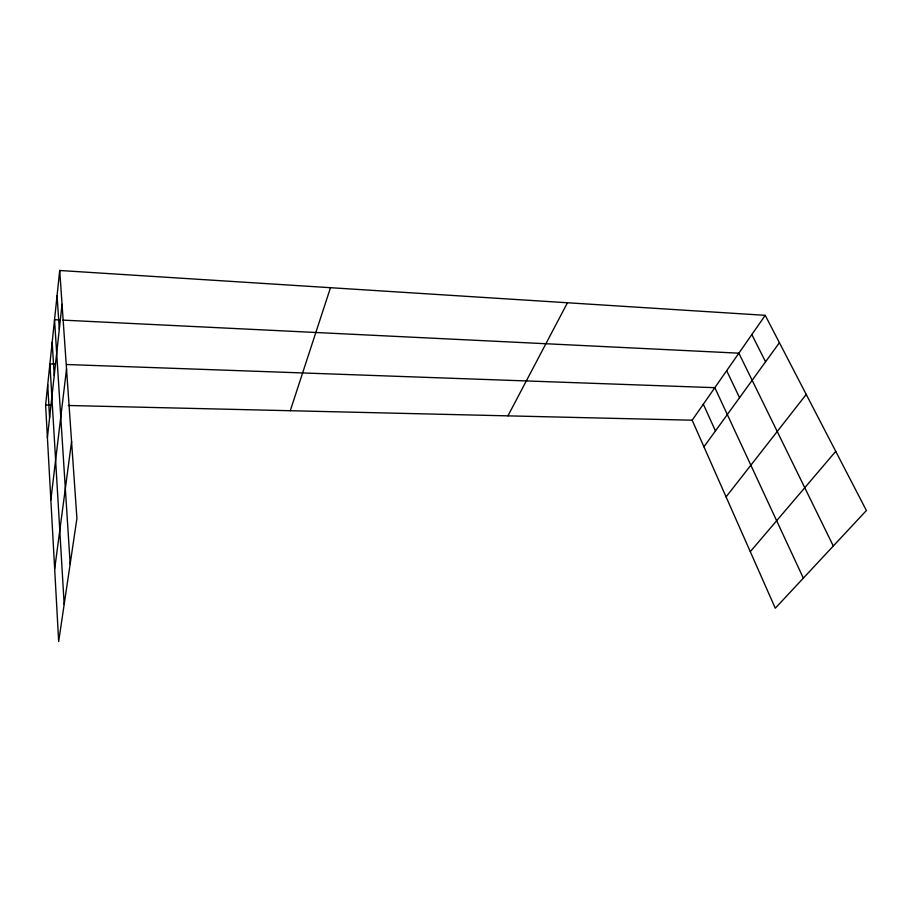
<?xml version="1.0" encoding="UTF-8"?>
<svg xmlns="http://www.w3.org/2000/svg" width="912" height="912" viewBox="0 0 912 912"><rect width="100%" height="100%" fill="white"/><g stroke="black" fill="none" stroke-linecap="round" stroke-linejoin="round"><path stroke-width="1.37" d="M59.702 270.488L76.916 518.415L58.676 641.512L45.6 404.951L59.702 270.488L765.225 315.335L866.4 510.515L775.291 608.224L692.174 420.204L765.225 315.335M47.413 437.669L62.05 304.266M50.844 499.901L66.542 368.961M54.663 569.008L71.581 441.511M290.267 410.719L330.486 287.702M507.938 415.861L567.458 302.761M703.939 446.823L779.407 342.707M726.077 496.892L806.219 394.429M750.291 551.669L835.734 451.36M45.6 404.951L51.277 405.088M68.309 405.487L692.174 420.204M55.541 364.105L49.909 363.911L64.171 604.394M66.804 364.515L714.826 387.68L803.335 578.151M60.146 319.987L54.538 319.713L70.167 563.981M62.951 320.123L738.868 353.172L833.306 546.014M751.83 334.556L765.567 361.813M726.67 370.694L739.552 397.7M703.334 404.187L715.464 430.931M57.068 295.602L59.314 329.232M52.178 342.228L54.23 375.516M47.709 384.807L49.601 417.719"/></g></svg>
